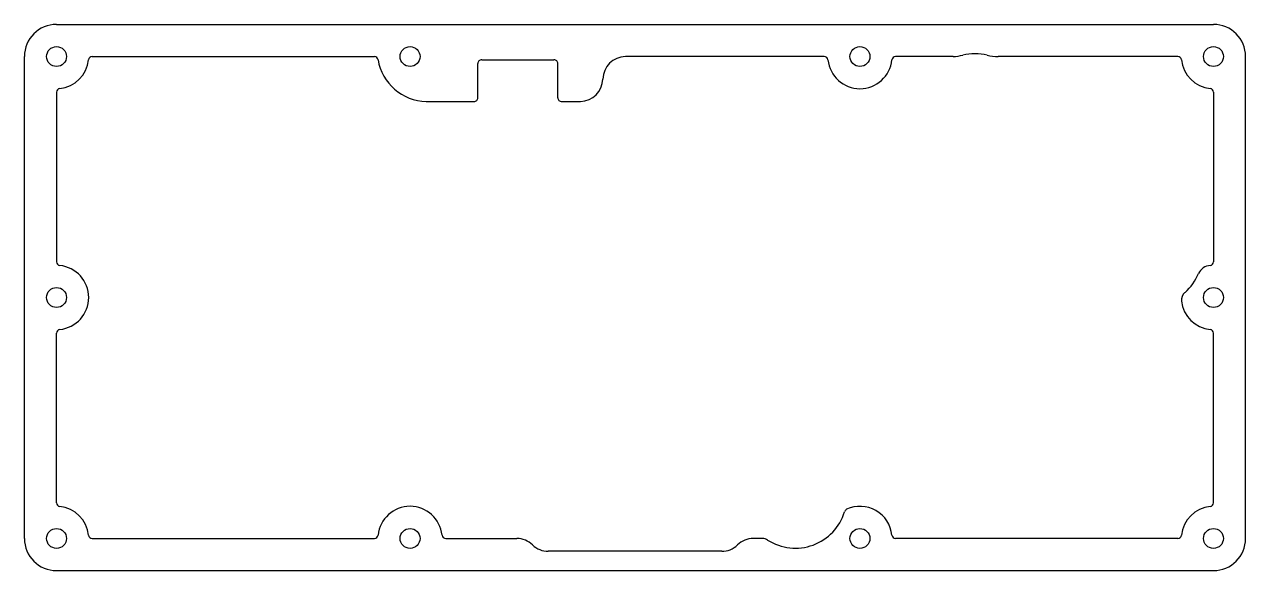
# Model space of a CAD drawing. Header units: millimetres. Extents: x 0 to 380, y 0 to 170.
import ezdxf

# ---------------------------------------------------------------- set-up
doc = ezdxf.new("R2010")
doc.units = ezdxf.units.MM
doc.layers.get('0').update_dxf_attribs({"lineweight": 25, "true_color": 0xffffff})

msp = doc.modelspace()

# ---------------------------------------------------------------- linework, layer by layer
for p, q in [((10, 170), (370, 170)), ((0, 10), (0, 160)), ((21.1, 160), (108.9, 160)), ((248.9, 160), (187, 160)), ((289, 160), (271.1, 160)), ((358.9, 160), (303, 160)), ((380, 10), (380, 160)), ((141.1, 147.2), (141.1, 157.8)), ((142.32, 159), (164.78, 159)), ((166, 147.2), (166, 157.8)), ((10, 148.9), (10, 96.1)), ((370, 148.9), (370, 96.1)), ((125, 146), (139.88, 146)), ((167.22, 146), (173, 146)), ((10, 21.1), (10, 73.9)), ((370, 21.1), (370, 73.9)), ((21.1, 10), (108.9, 10)), ((131.1, 10), (153.23, 10)), ((229.7, 10), (226.79, 10)), ((358.9, 10), (271.1, 10)), ((217, 6), (163, 6)), ((10, 0), (370, 0))]:
    msp.add_line(p, q)
for centre in [(10, 160), (120, 160), (260, 160), (370, 160), (10, 85), (370, 85), (10, 10), (120, 10), (260, 10), (370, 10)]:
    msp.add_circle(centre, 3.1)
for centre, radius, start, end in [((10, 160), 10, 90, 180), ((370, 160), 10, 0, 90), ((21.11, 158.82), 1.18, 90.5724, 171.1819), ((108.89, 158.82), 1.18, 8.8181, 89.4276), ((187.14, 152.86), 7.14, 91.1287, 178.8713), ((248.89, 158.82), 1.18, 8.8181, 89.4276), ((271.11, 158.82), 1.18, 90.5724, 171.1819), ((288.3, 175.3), 15.32, 272.6013, 284.1749), ((295.78, 144.9), 15.99, 76.344, 103.4785), ((303.49, 177.55), 17.56, 257.0606, 268.3978), ((358.89, 158.82), 1.18, 8.8181, 89.4276), ((10, 160), 10, 275.7106, 354.2894), ((125.47, 161.64), 15.65, 189.7079, 268.275), ((142.26, 157.84), 1.16, 87.1031, 181.9211), ((164.84, 157.84), 1.16, 358.0789, 92.8969), ((260, 160), 10, 185.7106, 354.2894), ((370, 160), 10, 185.7106, 264.2894), ((172.87, 153.14), 7.13, 271.0501, 358.9098), ((11.18, 148.89), 1.18, 98.8181, 179.4276), ((368.82, 148.89), 1.18, 0.5724, 81.1819), ((139.94, 147.16), 1.16, 266.9716, 1.9752), ((167.16, 147.16), 1.16, 178.0248, 273.0284), ((11.18, 96.11), 1.18, 180.5724, 261.1819), ((368.82, 96.11), 1.18, 278.8181, 359.4276), ((10, 85), 10, 275.7106, 84.2894), ((350.53, 98.55), 16, 311.6009, 337.6356), ((369.25, 90.62), 4.34, 93.2538, 154.8171), ((363.14, 84.22), 3.1, 130.0125, 186.7601), ((370, 85), 10, 186.5783, 264.3107), ((11.18, 73.89), 1.18, 98.8181, 179.4276), ((368.82, 73.89), 1.18, 0.5724, 81.1819), ((11.18, 21.11), 1.18, 180.5724, 261.1819), ((10, 10), 10, 5.7106, 84.2894), ((120, 10), 10, 5.7106, 174.2894), ((256.66, 17.82), 1.52, 123.2848, 161.7584), ((260, 10), 10, 5.7137, 114.6365), ((370, 10), 10, 95.7106, 174.2894), ((368.82, 21.11), 1.18, 278.8181, 359.4276), ((239.91, 22.99), 16.01, 237.3649, 342.9354), ((10, 10), 10, 180, 270), ((21.11, 11.18), 1.18, 188.8181, 269.4276), ((108.89, 11.18), 1.18, 270.5724, 351.1819), ((131.11, 11.18), 1.18, 188.8181, 269.4276), ((153.26, 3.07), 6.93, 45.3382, 90.2338), ((162.99, 12.9), 6.9, 225.2458, 270.0924), ((217.06, 12.84), 6.84, 269.4735, 314.9545), ((226.77, 3.07), 6.93, 89.7662, 134.6618), ((229.54, 6.69), 3.31, 58.3145, 87.2253), ((271.11, 11.18), 1.18, 188.8181, 269.4276), ((358.89, 11.18), 1.18, 270.5724, 351.1819), ((370, 10), 10, 270, 0)]:
    msp.add_arc(centre, radius, start, end)

doc.saveas('drawing.dxf')
